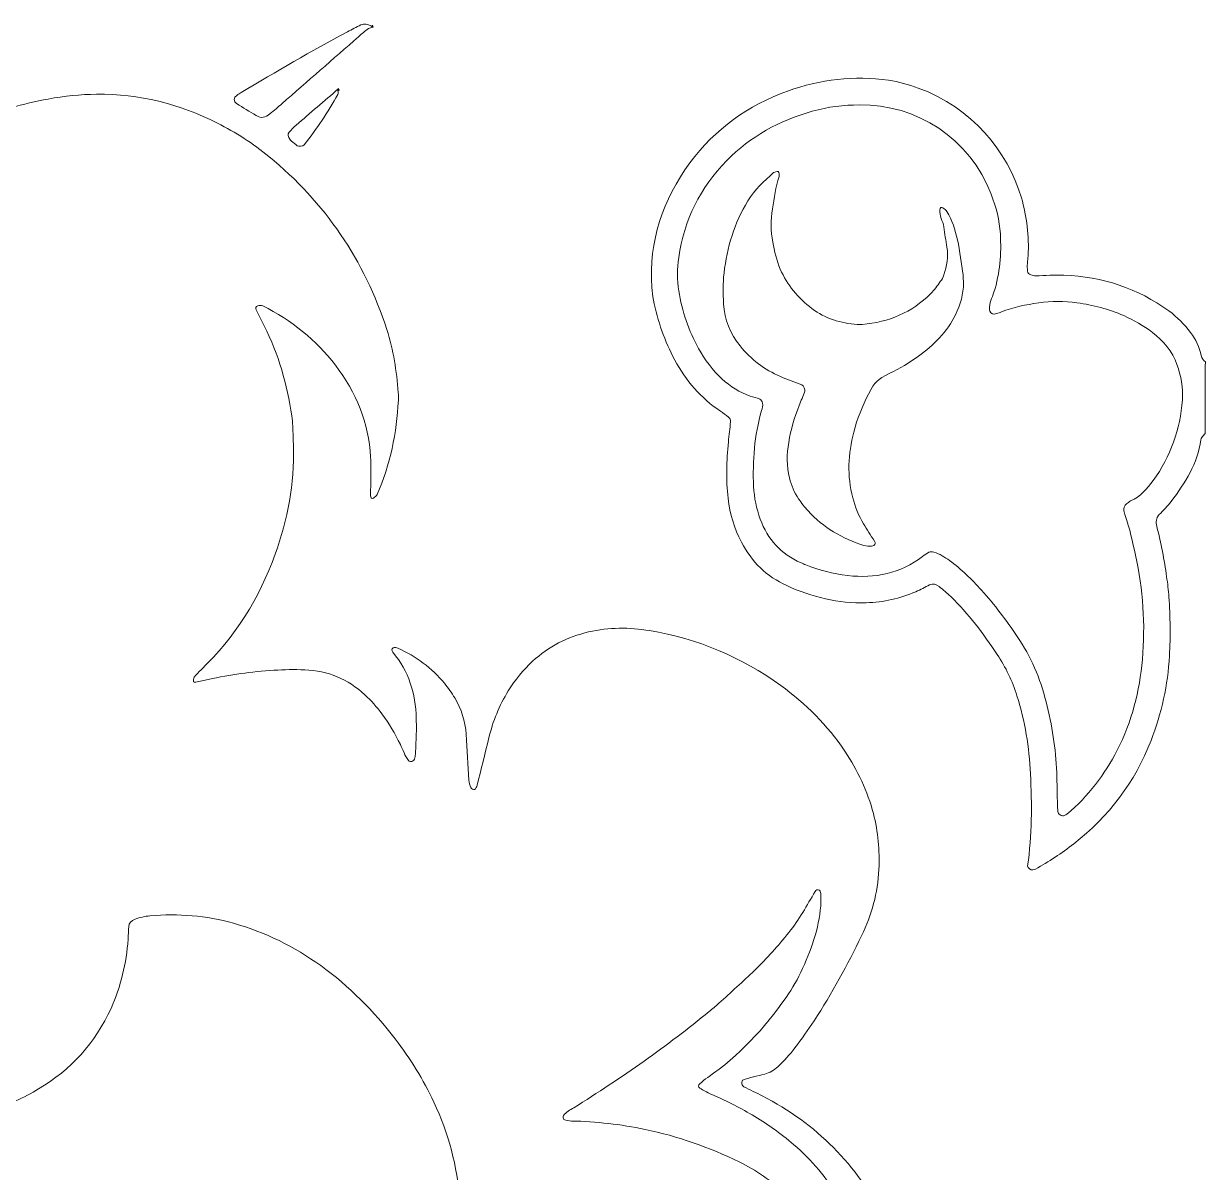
# Model space of a CAD drawing. Extents: x 499 to 1487, y -1402 to -487.
# Drawn here: x 1279.5 to 1487, y -1018.1 to -816.3 of the extents above; entities that cross this region are included whole.
import ezdxf

# ---------------------------------------------------------------- set-up
doc = ezdxf.new("R2010")
doc.units = 0
doc.header["$MEASUREMENT"] = 0
doc.layers.add('katman 1', color=7, linetype='Continuous')

msp = doc.modelspace()

# ---------------------------------------------------------------- linework, layer by layer
at = {"layer": 'katman 1', "lineweight": 0}
for points, knots in [([(1340.85, -816.9), (1340.71, -816.83), (1340.59, -816.76), (1340.45, -816.69), (1339.91, -816.38), (1339.3, -816.29), (1338.74, -816.52), (1337.92, -816.87), (1337.14, -817.32), (1336.35, -817.74), (1330.02, -821.09), (1323.86, -824.72), (1317.69, -828.38), (1317.44, -828.52), (1317.2, -828.73), (1316.94, -828.89), (1316.36, -829.27), (1316.34, -829.97), (1316.9, -830.32), (1318.05, -831.03), (1319.15, -831.75), (1320.32, -832.41), (1321.26, -832.95), (1321.82, -832.85), (1322.78, -832.1), (1323.48, -831.54), (1324.16, -830.96), (1324.84, -830.37), (1329.34, -826.43), (1333.82, -822.5), (1338.32, -818.58), (1338.88, -818.09), (1339.42, -817.6), (1340.03, -817.15), (1340.24, -816.99), (1340.59, -816.99), (1340.87, -816.9), (1340.85, -816.78), (1340.61, -816.76), (1340.75, -816.57), (1340.78, -816.66), (1340.8, -816.78), (1340.85, -816.9)], [0, 0, 0, 0, 1, 1, 1, 2, 2, 2, 3, 3, 3, 4, 4, 4, 5, 5, 5, 6, 6, 6, 7, 7, 7, 8, 8, 8, 9, 9, 9, 10, 10, 10, 11, 11, 11, 12, 12, 12, 13, 13, 13, 14, 14, 14, 14]), ([(1486.95, -888.3), (1486.77, -888.51), (1486.55, -888.74), (1486.39, -888.98), (1486.3, -889.09), (1486.25, -889.26), (1486.23, -889.4), (1485.62, -893.55), (1483.48, -896.97), (1481, -900.2), (1480.37, -901.02), (1479.59, -901.77), (1478.89, -902.54), (1478.33, -903.15), (1478.26, -903.83), (1478.47, -904.63), (1479.22, -907.54), (1479.78, -910.49), (1480.2, -913.44), (1480.37, -914.64), (1480.53, -915.81), (1480.6, -917), (1480.84, -920.45), (1480.88, -923.89), (1480.7, -927.34), (1480.41, -932.47), (1479.31, -937.44), (1477.46, -942.22), (1474.63, -949.53), (1470.06, -955.55), (1463.89, -960.35), (1461.76, -962.02), (1459.51, -963.49), (1457.15, -964.81), (1457.03, -964.88), (1456.86, -964.88), (1456.72, -964.92), (1456.4, -965.06), (1455.74, -964.57), (1455.79, -964.22), (1456.54, -958.85), (1456.56, -953.46), (1456.3, -948.05), (1456.07, -943.39), (1455.32, -938.82), (1453.91, -934.37), (1453.09, -931.77), (1451.97, -929.35), (1450.44, -927.08), (1448.03, -923.45), (1445.43, -919.96), (1442.29, -916.93), (1441.63, -916.3), (1440.95, -915.74), (1440.25, -915.15), (1439.76, -914.75), (1439.2, -914.59), (1438.59, -914.87), (1437.77, -915.27), (1436.99, -915.71), (1436.17, -916.07), (1433.38, -917.26), (1430.5, -917.94), (1427.46, -918.01), (1422.56, -918.15), (1417.92, -917.03), (1413.51, -915.01), (1409.97, -913.42), (1407.33, -910.82), (1405.55, -907.37), (1404.3, -904.96), (1403.51, -902.38), (1403.2, -899.66), (1402.83, -896.36), (1402.9, -893.08), (1403.25, -889.77), (1403.37, -888.58), (1403.51, -887.38), (1403.62, -886.21), (1403.65, -885.91), (1403.53, -885.6), (1403.27, -885.41), (1402.8, -885.04), (1402.34, -884.69), (1401.84, -884.36), (1398.4, -882.06), (1395.8, -878.99), (1393.85, -875.39), (1392.05, -872.06), (1390.83, -868.54), (1390.08, -864.84), (1389.94, -864.11), (1389.87, -863.36), (1389.82, -862.61), (1389.26, -854.48), (1391.7, -847.22), (1396.5, -840.73), (1400.91, -834.78), (1406.72, -830.67), (1413.65, -828.14), (1419.39, -826.06), (1425.3, -825.43), (1431.37, -826.22), (1433.17, -826.46), (1434.88, -827), (1436.57, -827.6), (1446.02, -830.98), (1452.32, -838.76), (1454.69, -846.87), (1455.65, -850.22), (1456.07, -853.62), (1455.88, -857.08), (1455.83, -857.97), (1455.62, -858.86), (1455.79, -859.78), (1455.83, -860.06), (1456.04, -860.29), (1456.35, -860.41), (1456.63, -860.51), (1456.93, -860.58), (1457.22, -860.58), (1458.86, -860.55), (1460.52, -860.43), (1462.16, -860.48), (1468.93, -860.69), (1475.1, -862.78), (1480.6, -866.76), (1482.08, -867.84), (1483.32, -869.11), (1484.4, -870.56), (1485.29, -871.78), (1486.02, -873.09), (1486.27, -874.59), (1486.34, -875.03), (1486.65, -875.41), (1487, -875.69), (1486.95, -879.91), (1486.95, -884.1), (1486.95, -888.3)], [0, 0, 0, 0, 1, 1, 1, 2, 2, 2, 3, 3, 3, 4, 4, 4, 5, 5, 5, 6, 6, 6, 7, 7, 7, 8, 8, 8, 9, 9, 9, 10, 10, 10, 11, 11, 11, 12, 12, 12, 13, 13, 13, 14, 14, 14, 15, 15, 15, 16, 16, 16, 17, 17, 17, 18, 18, 18, 19, 19, 19, 20, 20, 20, 21, 21, 21, 22, 22, 22, 23, 23, 23, 24, 24, 24, 25, 25, 25, 26, 26, 26, 27, 27, 27, 28, 28, 28, 29, 29, 29, 30, 30, 30, 31, 31, 31, 32, 32, 32, 33, 33, 33, 34, 34, 34, 35, 35, 35, 36, 36, 36, 37, 37, 37, 38, 38, 38, 39, 39, 39, 40, 40, 40, 41, 41, 41, 42, 42, 42, 43, 43, 43, 44, 44, 44, 45, 45, 45, 46, 46, 46, 46]), ([(1334.75, -827.75), (1332.29, -829.88), (1329.81, -831.99), (1327.35, -834.12), (1326.9, -834.49), (1326.53, -834.96), (1326.11, -835.38), (1325.85, -835.64), (1325.92, -836.25), (1326.22, -836.6), (1326.32, -836.72), (1326.41, -836.84), (1326.51, -836.93), (1326.86, -837.21), (1327.21, -837.47), (1327.56, -837.73), (1327.86, -837.94), (1328.54, -837.87), (1328.78, -837.56), (1330.96, -834.75), (1332.97, -831.85), (1334.66, -828.71), (1334.78, -828.5), (1334.66, -828.14), (1334.64, -827.86), (1334.68, -827.79), (1334.75, -827.75), (1334.8, -827.68), (1334.82, -827.75), (1334.87, -827.84), (1334.87, -827.86), (1334.38, -828.21), (1335.18, -828.19), (1334.75, -827.75)], [0, 0, 0, 0, 1, 1, 1, 2, 2, 2, 3, 3, 3, 4, 4, 4, 5, 5, 5, 6, 6, 6, 7, 7, 7, 8, 8, 8, 9, 9, 9, 10, 10, 10, 11, 11, 11, 11]), ([(1205.24, -952.36), (1205.33, -954.17), (1205.33, -955.97), (1205.57, -957.75), (1206.43, -964.78), (1208.12, -971.6), (1210.77, -978.16), (1212.46, -982.36), (1214.52, -986.34), (1217.1, -990.04), (1220.02, -994.26), (1223.47, -997.99), (1227.62, -1001.06), (1234.79, -1006.38), (1242.87, -1009.26), (1251.78, -1009.85), (1259.35, -1010.34), (1266.75, -1009.45), (1273.94, -1007.1), (1276.8, -1006.17), (1279.55, -1004.97), (1282.12, -1003.42), (1287.82, -1000.03), (1292.08, -995.32), (1294.85, -989.27), (1296.6, -985.4), (1297.52, -981.33), (1297.85, -977.11), (1297.89, -976.36), (1297.92, -975.61), (1297.96, -974.86), (1297.99, -974.3), (1298.43, -973.83), (1299.06, -973.59), (1299.91, -973.29), (1300.78, -973.08), (1301.69, -973.01), (1306.66, -972.59), (1311.55, -972.96), (1316.38, -974.32), (1321.94, -975.89), (1327, -978.4), (1331.66, -981.75), (1336.68, -985.38), (1340.99, -989.74), (1344.76, -994.64), (1347.43, -998.11), (1349.68, -1001.81), (1351.53, -1005.74), (1354.09, -1011.23), (1355.66, -1016.99), (1356.1, -1023.04), (1356.15, -1023.62), (1356.1, -1024.23), (1356.05, -1024.84), (1355.98, -1025.48), (1355.61, -1025.92), (1355.05, -1026.23), (1354.79, -1026.37), (1354.51, -1026.48), (1354.23, -1026.58), (1349.84, -1028.17), (1345.72, -1030.3), (1341.55, -1032.34), (1339.89, -1033.16), (1338.64, -1034.43), (1337.68, -1036), (1336.91, -1037.29), (1336.28, -1038.64), (1335.83, -1040.07), (1334.94, -1042.93), (1334.24, -1045.86), (1334, -1048.86), (1333.82, -1050.95), (1333.63, -1053.06), (1333.54, -1055.14), (1333.44, -1057.09), (1333.37, -1059.06), (1333.49, -1060.98), (1333.79, -1065.62), (1333.96, -1070.26), (1334.54, -1074.87), (1334.61, -1075.46), (1334.57, -1076.07), (1334.57, -1076.65), (1334.57, -1076.72), (1334.43, -1076.86), (1334.33, -1076.86), (1334.19, -1076.86), (1334, -1076.84), (1333.91, -1076.75), (1333.7, -1076.54), (1333.46, -1076.33), (1333.35, -1076.07), (1332.06, -1073.04), (1330.77, -1070), (1329.48, -1066.98), (1328.83, -1065.43), (1327.86, -1064.12), (1326.69, -1062.92), (1324.4, -1060.63), (1321.63, -1059.22), (1318.56, -1058.35), (1315.8, -1057.58), (1312.96, -1057.39), (1310.1, -1057.46), (1305.63, -1057.6), (1301.57, -1058.94), (1297.87, -1061.42), (1295.1, -1063.27), (1292.76, -1065.59), (1290.82, -1068.29), (1286.88, -1073.79), (1284.7, -1079.93), (1284.4, -1086.71), (1284.28, -1089.4), (1284.28, -1092.12), (1284.75, -1094.79), (1285.33, -1098.19), (1286.27, -1101.52), (1287.72, -1104.66), (1290.39, -1110.56), (1293.84, -1116.02), (1298.24, -1120.78), (1304.03, -1127.06), (1310.78, -1131.91), (1319.19, -1134.11), (1319.97, -1134.32), (1320.41, -1134.96), (1320.53, -1135.75), (1321.05, -1139.5), (1320.9, -1143.25), (1320.25, -1146.95), (1318.91, -1154.48), (1315.8, -1161.22), (1311.11, -1167.25), (1308.6, -1170.48), (1305.63, -1173.18), (1302.16, -1175.38), (1298.34, -1177.81), (1294.17, -1179.5), (1289.81, -1180.63), (1287.77, -1181.14), (1285.73, -1181.61), (1283.62, -1181.8), (1283.34, -1181.82), (1283.06, -1181.96), (1282.76, -1182.03), (1282.38, -1182.13), (1282.08, -1182.83), (1282.31, -1183.11), (1282.4, -1183.23), (1282.45, -1183.39), (1282.54, -1183.49), (1285.15, -1186.04), (1288.1, -1188.03), (1291.61, -1189.16), (1292.18, -1189.34), (1292.76, -1189.51), (1293.35, -1189.6), (1297.05, -1190.19), (1300.52, -1189.55), (1303.7, -1187.61), (1304.34, -1187.21), (1304.97, -1186.79), (1305.58, -1186.34), (1307.52, -1184.92), (1309.21, -1183.2), (1310.62, -1181.24), (1311.32, -1180.25), (1311.98, -1179.24), (1312.66, -1178.26), (1312.94, -1177.84), (1313.57, -1177.51), (1313.78, -1177.65), (1313.99, -1177.79), (1314.16, -1178), (1314.23, -1178.33), (1314.51, -1179.5), (1314.77, -1180.67), (1315.07, -1181.82), (1315.49, -1183.37), (1316.52, -1184.42), (1317.95, -1185.08), (1319.48, -1185.76), (1321.12, -1186.06), (1322.78, -1185.85), (1325.17, -1185.55), (1327.51, -1185.06), (1329.74, -1184.14), (1332.32, -1183.06), (1334.33, -1181.35), (1335.74, -1178.94), (1336.51, -1177.65), (1337.1, -1176.27), (1337.47, -1174.82), (1338.46, -1170.83), (1338.74, -1166.82), (1337.94, -1162.77), (1337.59, -1161.01), (1337.28, -1159.23), (1336.98, -1157.47), (1336.96, -1157.33), (1337, -1157.17), (1337.1, -1157.05), (1337.24, -1156.87), (1337.52, -1156.8), (1337.85, -1156.94), (1338.97, -1157.38), (1339.86, -1158.2), (1340.85, -1158.88), (1343.12, -1160.45), (1345.67, -1161.32), (1348.37, -1161.67), (1351.79, -1162.11), (1355.23, -1162.02), (1358.66, -1161.22), (1361.3, -1160.59), (1363.83, -1159.72), (1366.29, -1158.62), (1370, -1156.94), (1373.42, -1154.78), (1376.68, -1152.37), (1381.29, -1148.99), (1384.5, -1144.59), (1386.42, -1139.2), (1387.71, -1135.61), (1388.63, -1130.6), (1388.81, -1126.43), (1389.03, -1121.76), (1388.53, -1117.12), (1387.78, -1112.55), (1386.66, -1105.9), (1384.92, -1099.38), (1382.35, -1093.1), (1381.95, -1092.14), (1381.6, -1091.16), (1381.22, -1090.17), (1381.08, -1089.85), (1381.18, -1089.57), (1381.48, -1089.4), (1381.6, -1089.33), (1381.76, -1089.31), (1381.88, -1089.33), (1382.77, -1089.54), (1383.54, -1089.99), (1384.34, -1090.39), (1385.58, -1091.02), (1386.87, -1091.18), (1388.25, -1091.06), (1393.81, -1090.6), (1399.22, -1089.4), (1404.56, -1087.92), (1405.99, -1087.53), (1407.4, -1086.96), (1408.78, -1086.38), (1423.82, -1080), (1434.42, -1065.99), (1434.88, -1048.14), (1434.93, -1046.49), (1434.91, -1044.83), (1434.86, -1043.19), (1434.67, -1037.26), (1433.24, -1031.61), (1430.64, -1026.32), (1425.91, -1016.71), (1418.69, -1009.54), (1409.2, -1004.64), (1408.15, -1004.1), (1407.07, -1003.59), (1405.99, -1003.03), (1405.71, -1002.89), (1405.59, -1002.58), (1405.62, -1002.25), (1405.62, -1002.14), (1405.66, -1001.95), (1405.73, -1001.9), (1406.98, -1001.39), (1408.33, -1001.2), (1409.62, -1000.82), (1410.51, -1000.57), (1411.26, -1000.12), (1411.94, -999.51), (1413.04, -998.5), (1414.05, -997.38), (1414.94, -996.18), (1416.09, -994.61), (1417.26, -993.04), (1418.32, -991.43), (1421.43, -986.65), (1424.15, -981.63), (1426.64, -976.52), (1428.42, -972.84), (1429.49, -968.98), (1429.68, -964.85), (1429.82, -961.55), (1429.56, -958.27), (1428.72, -955.06), (1427.67, -951.1), (1425.96, -947.47), (1423.68, -944.07), (1420.66, -939.52), (1416.84, -935.73), (1412.44, -932.54), (1405.52, -927.55), (1397.86, -924.31), (1389.42, -922.91), (1385.84, -922.3), (1382.28, -922.32), (1378.71, -923.14), (1374.97, -924.01), (1371.68, -925.7), (1368.87, -928.3), (1367.21, -929.84), (1365.8, -931.58), (1364.61, -933.5), (1362.99, -936.08), (1361.91, -938.84), (1361.19, -941.77), (1360.51, -944.54), (1359.83, -947.3), (1359.12, -950.07), (1359.08, -950.21), (1359.05, -950.37), (1358.98, -950.49), (1358.82, -950.84), (1358.59, -950.93), (1358.33, -950.77), (1358.21, -950.7), (1358.05, -950.61), (1358.02, -950.49), (1357.88, -950.07), (1357.72, -949.62), (1357.69, -949.2), (1357.51, -946.51), (1357.37, -943.81), (1357.2, -941.12), (1357.06, -938.82), (1356.38, -936.69), (1355.21, -934.74), (1354.67, -933.85), (1354.06, -932.96), (1353.41, -932.16), (1351.16, -929.49), (1348.42, -927.43), (1345.23, -925.98), (1345.09, -925.91), (1344.95, -925.88), (1344.78, -925.88), (1344.64, -925.88), (1344.48, -925.86), (1344.38, -925.93), (1344.13, -926.12), (1344.08, -926.42), (1344.31, -926.68), (1347.17, -930.03), (1348.3, -933.99), (1348.44, -938.3), (1348.46, -939.05), (1348.49, -939.8), (1348.46, -940.55), (1348.42, -941.91), (1348.37, -943.25), (1348.3, -944.61), (1348.27, -944.91), (1348.2, -945.19), (1348.11, -945.47), (1348.02, -945.76), (1347.76, -945.92), (1347.43, -945.92), (1347.31, -945.92), (1347.13, -945.8), (1347.06, -945.71), (1346.42, -944.86), (1346.12, -943.86), (1345.65, -942.92), (1344.71, -941.02), (1343.68, -939.22), (1342.42, -937.53), (1341.53, -936.34), (1340.52, -935.21), (1339.42, -934.18), (1336.44, -931.39), (1332.9, -929.96), (1328.85, -929.8), (1327.04, -929.73), (1325.24, -929.75), (1323.46, -929.87), (1319.36, -930.13), (1315.87, -930.66), (1311.91, -931.48), (1311.18, -931.65), (1310.45, -931.84), (1309.73, -931.98), (1309.59, -932), (1309.31, -931.91), (1309.31, -931.88), (1309.33, -931.63), (1309.31, -931.3), (1309.45, -931.09), (1309.8, -930.62), (1310.24, -930.2), (1310.66, -929.77), (1316.62, -924.06), (1320.88, -917.26), (1323.65, -909.5), (1325.85, -903.32), (1327.11, -897.15), (1326.88, -890.57), (1326.83, -889.37), (1326.81, -888.18), (1326.76, -886.98), (1326.74, -886.38), (1326.69, -885.79), (1326.6, -885.2), (1325.76, -879.7), (1324.3, -874.35), (1321.72, -869.39), (1321.26, -868.45), (1320.79, -867.51), (1320.34, -866.57), (1320.18, -866.25), (1320.27, -866.01), (1320.62, -865.85), (1320.74, -865.8), (1320.9, -865.8), (1321.05, -865.8), (1321.19, -865.8), (1321.35, -865.82), (1321.49, -865.87), (1326.53, -868.38), (1330.84, -871.82), (1334.26, -876.3), (1337.92, -881.06), (1340.1, -886.4), (1340.42, -892.42), (1340.49, -893.76), (1340.49, -895.12), (1340.49, -896.48), (1340.49, -897.23), (1340.42, -897.97), (1340.38, -898.72), (1340.35, -899.47), (1340.64, -899.9), (1340.96, -899.62), (1341.17, -899.43), (1341.46, -899.26), (1341.57, -899.01), (1343.92, -893.73), (1344.99, -888.18), (1345.3, -882.44), (1345.32, -881.99), (1345.32, -881.55), (1345.28, -881.08), (1344.99, -877.33), (1344.43, -873.65), (1343.28, -870.04), (1339.35, -857.86), (1332.43, -847.73), (1322.57, -839.63), (1319.78, -837.33), (1316.76, -835.38), (1313.52, -833.77), (1306.84, -830.39), (1299.81, -828.59), (1292.32, -828.68), (1289.46, -828.73), (1286.65, -829.01), (1283.83, -829.53), (1279.4, -830.35), (1275.07, -831.54), (1270.9, -833.23), (1267.41, -834.63), (1264.1, -836.39), (1261.1, -838.67), (1258.95, -840.31), (1256.98, -842.16), (1255.36, -844.34), (1251.73, -849.19), (1249.81, -854.58), (1250.28, -860.69), (1250.32, -861.44), (1250.39, -862.19), (1250.44, -862.94), (1250.56, -864.37), (1249.69, -864.32), (1248.73, -863.93), (1248.17, -863.69), (1247.65, -863.39), (1247.11, -863.13), (1244.79, -862), (1242.47, -862.08), (1240.15, -863.08), (1239.19, -863.5), (1238.3, -864.04), (1237.48, -864.72), (1236.31, -865.66), (1235.28, -866.76), (1234.39, -867.98), (1229.94, -874.05), (1228.11, -880.85), (1229, -888.34), (1229.23, -890.43), (1229.63, -892.49), (1230.17, -894.53), (1231.32, -898.91), (1233.03, -903.04), (1235.21, -907), (1235.63, -907.79), (1236.1, -908.57), (1236.47, -909.36), (1236.57, -909.55), (1236.43, -910), (1236.26, -910.16), (1235.44, -910.86), (1234.39, -911.05), (1233.43, -911.45), (1226.7, -914.31), (1220.84, -918.41), (1215.97, -923.85), (1211.68, -928.6), (1208.64, -934.04), (1206.95, -940.22), (1205.82, -944.28), (1205.21, -948.26), (1205.24, -952.36)], [0, 0, 0, 0, 1, 1, 1, 2, 2, 2, 3, 3, 3, 4, 4, 4, 5, 5, 5, 6, 6, 6, 7, 7, 7, 8, 8, 8, 9, 9, 9, 10, 10, 10, 11, 11, 11, 12, 12, 12, 13, 13, 13, 14, 14, 14, 15, 15, 15, 16, 16, 16, 17, 17, 17, 18, 18, 18, 19, 19, 19, 20, 20, 20, 21, 21, 21, 22, 22, 22, 23, 23, 23, 24, 24, 24, 25, 25, 25, 26, 26, 26, 27, 27, 27, 28, 28, 28, 29, 29, 29, 30, 30, 30, 31, 31, 31, 32, 32, 32, 33, 33, 33, 34, 34, 34, 35, 35, 35, 36, 36, 36, 37, 37, 37, 38, 38, 38, 39, 39, 39, 40, 40, 40, 41, 41, 41, 42, 42, 42, 43, 43, 43, 44, 44, 44, 45, 45, 45, 46, 46, 46, 47, 47, 47, 48, 48, 48, 49, 49, 49, 50, 50, 50, 51, 51, 51, 52, 52, 52, 53, 53, 53, 54, 54, 54, 55, 55, 55, 56, 56, 56, 57, 57, 57, 58, 58, 58, 59, 59, 59, 60, 60, 60, 61, 61, 61, 62, 62, 62, 63, 63, 63, 64, 64, 64, 65, 65, 65, 66, 66, 66, 67, 67, 67, 68, 68, 68, 69, 69, 69, 70, 70, 70, 71, 71, 71, 72, 72, 72, 73, 73, 73, 74, 74, 74, 75, 75, 75, 76, 76, 76, 77, 77, 77, 78, 78, 78, 79, 79, 79, 80, 80, 80, 81, 81, 81, 82, 82, 82, 83, 83, 83, 84, 84, 84, 85, 85, 85, 86, 86, 86, 87, 87, 87, 88, 88, 88, 89, 89, 89, 90, 90, 90, 91, 91, 91, 92, 92, 92, 93, 93, 93, 94, 94, 94, 95, 95, 95, 96, 96, 96, 97, 97, 97, 98, 98, 98, 99, 99, 99, 100, 100, 100, 101, 101, 101, 102, 102, 102, 103, 103, 103, 104, 104, 104, 105, 105, 105, 106, 106, 106, 107, 107, 107, 108, 108, 108, 109, 109, 109, 110, 110, 110, 111, 111, 111, 112, 112, 112, 113, 113, 113, 114, 114, 114, 115, 115, 115, 116, 116, 116, 117, 117, 117, 118, 118, 118, 119, 119, 119, 120, 120, 120, 121, 121, 121, 122, 122, 122, 123, 123, 123, 124, 124, 124, 125, 125, 125, 126, 126, 126, 127, 127, 127, 128, 128, 128, 129, 129, 129, 130, 130, 130, 131, 131, 131, 132, 132, 132, 133, 133, 133, 134, 134, 134, 135, 135, 135, 136, 136, 136, 137, 137, 137, 138, 138, 138, 139, 139, 139, 140, 140, 140, 141, 141, 141, 142, 142, 142, 143, 143, 143, 144, 144, 144, 145, 145, 145, 146, 146, 146, 147, 147, 147, 148, 148, 148, 149, 149, 149, 150, 150, 150, 151, 151, 151, 152, 152, 152, 153, 153, 153, 154, 154, 154, 155, 155, 155, 156, 156, 156, 157, 157, 157, 158, 158, 158, 159, 159, 159, 160, 160, 160, 161, 161, 161, 162, 162, 162, 163, 163, 163, 164, 164, 164, 165, 165, 165, 166, 166, 166, 167, 167, 167, 168, 168, 168, 169, 169, 169, 170, 170, 170, 171, 171, 171, 172, 172, 172, 173, 173, 173, 174, 174, 174, 175, 175, 175, 175]), ([(1426.26, -830.58), (1423.54, -830.53), (1420.73, -830.91), (1417.97, -831.68), (1412.22, -833.3), (1407.16, -836.06), (1402.97, -840.35), (1398.3, -845.11), (1395.49, -850.78), (1394.53, -857.39), (1394.25, -859.33), (1394.23, -861.28), (1394.53, -863.22), (1395.09, -866.81), (1396.27, -870.21), (1398.02, -873.37), (1399.12, -875.34), (1400.46, -877.14), (1402.12, -878.69), (1403.58, -880.03), (1405.19, -881.08), (1407.07, -881.71), (1407.63, -881.9), (1408.24, -882.02), (1408.78, -882.25), (1408.99, -882.34), (1409.18, -882.7), (1409.25, -882.95), (1409.39, -883.4), (1409.2, -883.84), (1409.08, -884.27), (1407.8, -888.63), (1407.47, -893.1), (1407.68, -897.62), (1407.77, -899.59), (1408.19, -901.49), (1408.85, -903.32), (1410.14, -906.86), (1412.44, -909.5), (1416, -910.98), (1416.28, -911.1), (1416.54, -911.24), (1416.82, -911.36), (1419.21, -912.27), (1421.67, -912.95), (1424.2, -913.23), (1428.98, -913.77), (1433.45, -912.88), (1437.34, -909.86), (1437.7, -909.57), (1438.09, -909.36), (1438.47, -909.15), (1438.73, -909.01), (1439.03, -909.01), (1439.34, -909.11), (1440.34, -909.43), (1441.23, -910), (1442.08, -910.61), (1444.16, -912.11), (1445.97, -913.89), (1447.68, -915.78), (1450, -918.34), (1452.04, -921.13), (1453.98, -923.96), (1456.37, -927.48), (1458.01, -931.3), (1459.04, -935.42), (1460.07, -939.5), (1460.75, -943.65), (1460.9, -947.84), (1460.97, -949.79), (1460.99, -951.73), (1461.04, -953.68), (1461.06, -954.12), (1461.06, -954.59), (1461.2, -955.01), (1461.27, -955.22), (1461.64, -955.41), (1461.9, -955.43), (1462.16, -955.46), (1462.49, -955.29), (1462.7, -955.13), (1466.45, -952.01), (1469.31, -948.22), (1471.53, -943.9), (1474.11, -938.89), (1475.45, -933.52), (1475.94, -927.97), (1476.48, -921.81), (1476.06, -915.69), (1474.74, -909.64), (1474.23, -907.3), (1473.71, -904.96), (1472.92, -902.71), (1472.82, -902.43), (1472.75, -902.12), (1472.68, -901.84), (1472.59, -901.49), (1472.85, -900.88), (1473.15, -900.65), (1473.41, -900.48), (1473.62, -900.27), (1473.88, -900.13), (1475.56, -899.33), (1476.78, -898.02), (1477.84, -896.55), (1480.91, -892.3), (1482.57, -887.55), (1482.97, -882.37), (1483.13, -880.26), (1482.71, -878.17), (1482.01, -876.18), (1481.19, -873.86), (1479.67, -872.01), (1477.7, -870.53), (1476.13, -869.36), (1474.44, -868.4), (1472.66, -867.58), (1470.03, -866.39), (1467.29, -865.73), (1464.46, -865.33), (1462.21, -865), (1459.98, -865), (1457.73, -865.33), (1455.51, -865.66), (1453.3, -866.08), (1451.19, -866.93), (1450.91, -867.04), (1450.63, -867.14), (1450.35, -867.23), (1450.21, -867.28), (1450.05, -867.25), (1449.9, -867.3), (1449.51, -867.39), (1449.11, -866.93), (1449.08, -866.48), (1449.06, -865.38), (1449.55, -864.44), (1449.88, -863.46), (1450.94, -860.13), (1451.19, -856.71), (1451.01, -853.24), (1450.87, -850.8), (1450.26, -848.51), (1449.39, -846.26), (1445.71, -836.49), (1436.22, -830.37), (1426.26, -830.58)], [0, 0, 0, 0, 1, 1, 1, 2, 2, 2, 3, 3, 3, 4, 4, 4, 5, 5, 5, 6, 6, 6, 7, 7, 7, 8, 8, 8, 9, 9, 9, 10, 10, 10, 11, 11, 11, 12, 12, 12, 13, 13, 13, 14, 14, 14, 15, 15, 15, 16, 16, 16, 17, 17, 17, 18, 18, 18, 19, 19, 19, 20, 20, 20, 21, 21, 21, 22, 22, 22, 23, 23, 23, 24, 24, 24, 25, 25, 25, 26, 26, 26, 27, 27, 27, 28, 28, 28, 29, 29, 29, 30, 30, 30, 31, 31, 31, 32, 32, 32, 33, 33, 33, 34, 34, 34, 35, 35, 35, 36, 36, 36, 37, 37, 37, 38, 38, 38, 39, 39, 39, 40, 40, 40, 41, 41, 41, 42, 42, 42, 43, 43, 43, 44, 44, 44, 45, 45, 45, 46, 46, 46, 47, 47, 47, 48, 48, 48, 49, 49, 49, 49]), ([(1444.47, -860.48), (1444.16, -858.4), (1443.93, -856.31), (1443.48, -854.27), (1443.09, -852.51), (1442.55, -850.8), (1441.59, -849.26), (1441.45, -849.02), (1441.16, -848.86), (1440.93, -848.67), (1440.84, -848.6), (1440.63, -848.53), (1440.55, -848.58), (1440.46, -848.65), (1440.39, -848.84), (1440.37, -848.98), (1440.25, -850.05), (1440.93, -850.97), (1441.07, -852), (1441.21, -853.19), (1441.45, -854.37), (1441.63, -855.56), (1441.87, -857.22), (1441.61, -858.84), (1441.09, -860.43), (1440.95, -860.86), (1440.72, -861.26), (1440.46, -861.61), (1439.92, -862.33), (1439.41, -863.08), (1438.77, -863.72), (1435.45, -867.02), (1431.39, -868.73), (1426.75, -869.13), (1426.45, -869.15), (1426.14, -869.15), (1425.86, -869.13), (1422.96, -868.92), (1420.26, -868.1), (1417.92, -866.34), (1415.48, -864.51), (1413.61, -862.19), (1412.36, -859.4), (1411.69, -857.88), (1411.36, -856.29), (1411.05, -854.65), (1410.7, -852.7), (1410.65, -850.78), (1410.98, -848.84), (1411.31, -846.91), (1411.52, -844.97), (1412.15, -843.12), (1412.2, -842.98), (1412.18, -842.81), (1412.15, -842.67), (1412.13, -842.53), (1412.08, -842.34), (1411.99, -842.27), (1411.9, -842.2), (1411.71, -842.25), (1411.59, -842.3), (1411.45, -842.32), (1411.29, -842.37), (1411.19, -842.46), (1409.51, -843.94), (1407.84, -845.46), (1406.67, -847.41), (1404.3, -851.32), (1403.01, -855.58), (1402.48, -860.11), (1402.27, -861.89), (1402.31, -863.69), (1402.41, -865.5), (1402.57, -868.29), (1403.55, -870.75), (1405.29, -872.9), (1407.21, -875.29), (1409.6, -877.05), (1412.39, -878.29), (1413.61, -878.83), (1414.9, -879.28), (1416.14, -879.74), (1416.44, -879.86), (1416.79, -880.59), (1416.68, -880.87), (1416.35, -881.71), (1416.02, -882.53), (1415.67, -883.38), (1414.8, -885.46), (1414.24, -887.62), (1413.84, -889.84), (1413.47, -891.95), (1413.49, -893.99), (1413.98, -896.08), (1414.31, -897.41), (1414.8, -898.65), (1415.58, -899.76), (1416.07, -900.51), (1416.63, -901.21), (1417.24, -901.87), (1419.93, -904.82), (1423.26, -906.74), (1427.06, -907.96), (1427.48, -908.1), (1427.95, -908.07), (1428.39, -908.1), (1428.53, -908.1), (1428.67, -908), (1428.79, -907.93), (1429.03, -907.79), (1429.1, -907.51), (1428.89, -907.18), (1428.25, -906.15), (1427.57, -905.17), (1426.96, -904.14), (1426.12, -902.71), (1425.49, -901.19), (1425.09, -899.59), (1424.08, -895.73), (1424.27, -891.86), (1425.25, -888.04), (1425.86, -885.72), (1426.75, -883.49), (1427.88, -881.36), (1429.07, -879.09), (1429.26, -878.88), (1431.6, -877.71), (1433.34, -876.84), (1435.02, -875.85), (1436.62, -874.71), (1437.95, -873.75), (1439.2, -872.67), (1440.32, -871.45), (1441.45, -870.23), (1442.43, -868.92), (1443.13, -867.42), (1443.98, -865.64), (1444.54, -863.79), (1444.54, -861.82), (1444.47, -861.37), (1444.52, -860.93), (1444.47, -860.48)], [0, 0, 0, 0, 1, 1, 1, 2, 2, 2, 3, 3, 3, 4, 4, 4, 5, 5, 5, 6, 6, 6, 7, 7, 7, 8, 8, 8, 9, 9, 9, 10, 10, 10, 11, 11, 11, 12, 12, 12, 13, 13, 13, 14, 14, 14, 15, 15, 15, 16, 16, 16, 17, 17, 17, 18, 18, 18, 19, 19, 19, 20, 20, 20, 21, 21, 21, 22, 22, 22, 23, 23, 23, 24, 24, 24, 25, 25, 25, 26, 26, 26, 27, 27, 27, 28, 28, 28, 29, 29, 29, 30, 30, 30, 31, 31, 31, 32, 32, 32, 33, 33, 33, 34, 34, 34, 35, 35, 35, 36, 36, 36, 37, 37, 37, 38, 38, 38, 39, 39, 39, 40, 40, 40, 41, 41, 41, 42, 42, 42, 43, 43, 43, 44, 44, 44, 45, 45, 45, 46, 46, 46, 47, 47, 47, 47]), ([(1419.49, -969.33), (1419.49, -969.19), (1419.46, -969.02), (1419.42, -968.88), (1419.37, -968.74), (1419.35, -968.53), (1419.25, -968.51), (1418.93, -968.37), (1418.64, -968.46), (1418.48, -968.74), (1417.03, -971.18), (1415.67, -973.69), (1413.89, -975.91), (1412.01, -978.26), (1410.02, -980.51), (1407.87, -982.57), (1405.8, -984.54), (1403.69, -986.44), (1401.59, -988.36), (1401.02, -988.87), (1400.44, -989.32), (1399.87, -989.81), (1396.17, -992.86), (1392.35, -995.76), (1388.44, -998.53), (1384.41, -1001.39), (1380.28, -1004.1), (1376.09, -1006.73), (1375.46, -1007.13), (1374.78, -1007.46), (1374.29, -1008.06), (1374.22, -1008.16), (1374.22, -1008.35), (1374.24, -1008.46), (1374.26, -1008.58), (1374.31, -1008.79), (1374.38, -1008.81), (1374.8, -1008.93), (1375.25, -1009.05), (1375.69, -1009.05), (1380.05, -1009.14), (1384.34, -1009.63), (1388.63, -1010.52), (1394.37, -1011.72), (1399.87, -1013.69), (1405.15, -1016.22), (1408.12, -1017.65), (1410.82, -1019.57), (1413.28, -1021.8), (1416.28, -1024.54), (1418.86, -1027.65), (1421.01, -1031.1), (1423.4, -1034.92), (1425.32, -1038.97), (1426.78, -1043.24), (1426.96, -1043.8), (1427.24, -1044.34), (1427.5, -1044.88), (1427.64, -1045.18), (1427.88, -1045.35), (1428.18, -1045.3), (1428.25, -1045.3), (1428.32, -1045.04), (1428.35, -1044.9), (1428.46, -1044.01), (1428.37, -1043.1), (1428.23, -1042.23), (1427.57, -1038.43), (1425.89, -1031.59), (1424.71, -1027.84), (1423.52, -1024.07), (1421.69, -1020.67), (1419.14, -1017.65), (1417.78, -1016.03), (1416.3, -1014.56), (1414.71, -1013.17), (1412.44, -1011.2), (1409.97, -1009.49), (1407.4, -1007.97), (1405.08, -1006.61), (1402.66, -1005.39), (1400.18, -1004.32), (1399.5, -1004.01), (1398.84, -1003.64), (1398.21, -1003.26), (1397.98, -1003.12), (1397.95, -1002.77), (1398.23, -1002.51), (1398.66, -1002.11), (1399.13, -1001.71), (1399.62, -1001.39), (1405.12, -997.61), (1409.58, -992.79), (1413.37, -987.33), (1414.5, -985.73), (1415.46, -984.05), (1416.28, -982.26), (1418.06, -978.42), (1419.32, -974.46), (1419.51, -970.57), (1419.49, -969.94), (1419.51, -969.63), (1419.49, -969.33)], [0, 0, 0, 0, 1, 1, 1, 2, 2, 2, 3, 3, 3, 4, 4, 4, 5, 5, 5, 6, 6, 6, 7, 7, 7, 8, 8, 8, 9, 9, 9, 10, 10, 10, 11, 11, 11, 12, 12, 12, 13, 13, 13, 14, 14, 14, 15, 15, 15, 16, 16, 16, 17, 17, 17, 18, 18, 18, 19, 19, 19, 20, 20, 20, 21, 21, 21, 22, 22, 22, 23, 23, 23, 24, 24, 24, 25, 25, 25, 26, 26, 26, 27, 27, 27, 28, 28, 28, 29, 29, 29, 30, 30, 30, 31, 31, 31, 32, 32, 32, 33, 33, 33, 34, 34, 34, 34])]:
    msp.add_open_spline(points, degree=3, knots=knots, dxfattribs=at)

doc.saveas('drawing.dxf')
